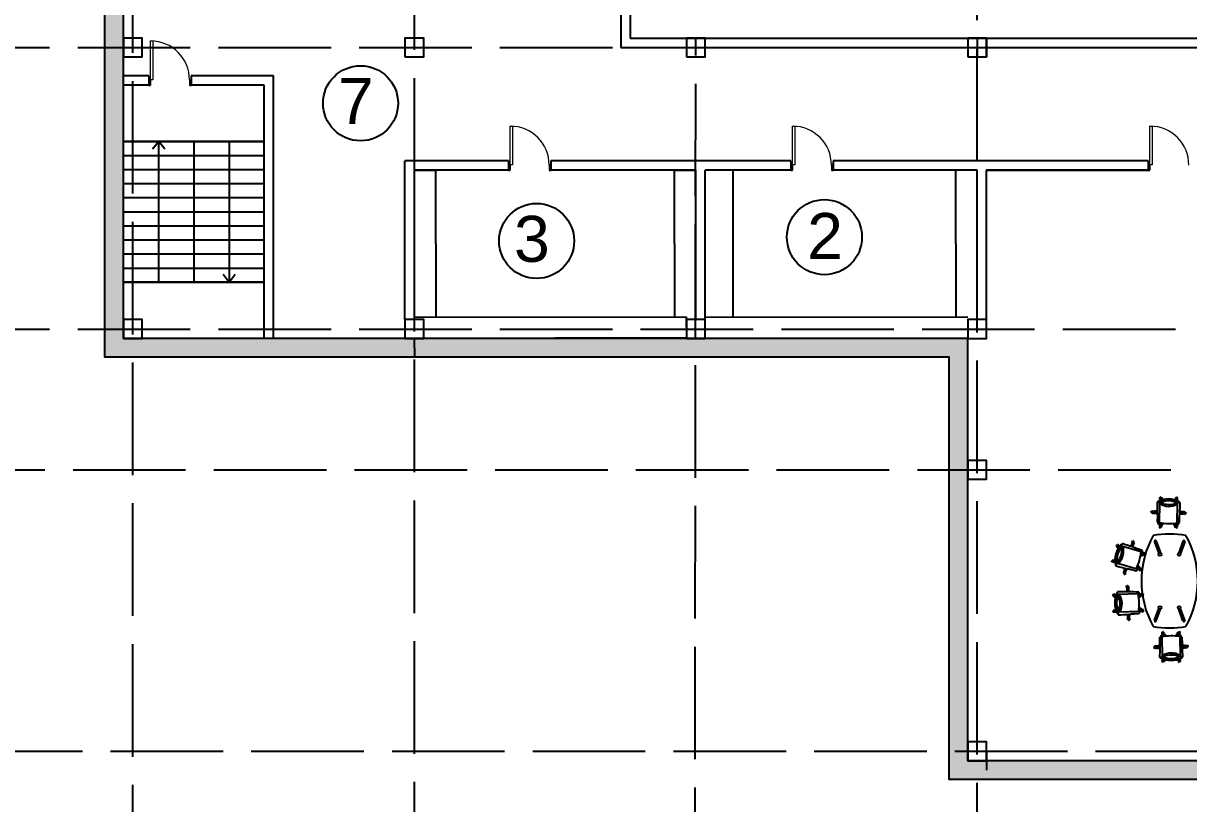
# Model space of a CAD drawing. Header units: millimetres. Extents: x -1544140 to 7445918, y -1294905 to 2019878.
# Drawn here: x 666408 to 691253, y 172021 to 188654 of the extents above; entities that cross this region are included whole.
import ezdxf

# ---------------------------------------------------------------- set-up
doc = ezdxf.new("R2010")
doc.units = ezdxf.units.MM
doc.header["$MEASUREMENT"] = 0
doc.linetypes.add('ACAD_ISO02W100', pattern=[15, 12, -3])
doc.layers.add('JA_Building Outline', color=7, linetype='Continuous', lineweight=5)
doc.layers.add('Plan 2', color=7, linetype='Continuous')
doc.styles.add('Annotative', font='GOST Common.ttf')
doc.styles.get("Standard").update_dxf_attribs({"font": 'arial.ttf'})
doc.dimstyles.get("Standard").update_dxf_attribs({"dimtxt": 1000, "dimasz": 100, "dimexe": 100, "dimexo": 0.06, "dimgap": 0.19, "dimtad": 1, "dimdec": 0, "dimzin": 0, "dimdsep": 46, "dimtxsty": 'Annotative', "dimblk": 'ARCHTICK', "dimcen": 0.09, "dimadec": 0, "dimazin": 0, "dimtfac": 1, "dimtdec": 0, "dimtofl": 0, "dimtmove": 0, "dimatfit": 3, "dimldrblk": 'ARCHTICK', "dimfxl": 700, "dimfxlon": 1, "dimtolj": 1, "dimtzin": 0, "dimarcsym": 0})

# ---------------------------------------------------------------- blocks, each defined once
blk = doc.blocks.new('_ArchTick')
at = {"color": 0, "linetype": 'ByBlock', "const_width": 0.15}
blk.add_lwpolyline([(-0.5, -0.5), (0.5, 0.5)], dxfattribs=at)
blk = doc.blocks.new('*D220')
at = {"color": 0, "lineweight": -2, "transparency": 16777216}
for p, q in [((647744, 161238), (647744, 160438)), ((698701, 161238), (698701, 160438)), ((647744, 160538), (698701, 160538))]:
    blk.add_line(p, q, dxfattribs=at)
at = {"layer": 'Defpoints', "color": 0, "transparency": 16777216}
for p in [(647744, 173116), (698701, 173138), (698701, 160538)]:
    blk.add_point(p, dxfattribs=at)
at = {"color": 0, "lineweight": -2, "transparency": 16777216, "xscale": 100, "yscale": 100, "zscale": 100, "rotation": 180}
blk.add_blockref('_ArchTick', (647744, 160538), dxfattribs=at)
at = {"color": 0, "lineweight": -2, "transparency": 16777216, "xscale": 100, "yscale": 100, "zscale": 100}
blk.add_blockref('_ArchTick', (698701, 160538), dxfattribs=at)
at = {"color": 0, "transparency": 16777216, "insert": (673223, 161038), "char_height": 1000, "attachment_point": 5, "style": 'Annotative'}
blk.add_mtext('\\A1;51000', dxfattribs=at)

msp = doc.modelspace()

# ---------------------------------------------------------------- hatches: boundary and pattern name
at = {"true_color": 0x636466}
h = msp.add_hatch(color=251, dxfattribs=at)
h.dxf.hatch_style = 1
h.paths.add_polyline_path([(647544.4, 239137.8), (647144.4, 239137.8), (647144.4, 227137.8), (647544.4, 227137.8)])
h.paths.add_polyline_path([(647544.4, 227137.8), (647144.4, 227137.8), (647144.4, 205537.8), (647744.4, 205537.8), (647744.4, 205937.8), (647544.4, 205937.8)])
h.paths.add_polyline_path([(647544.4, 251137.8), (647144.4, 251137.8), (647144.4, 239137.8), (647544.4, 239137.8)])
h.paths.add_polyline_path([(647544.4, 263137.8), (647144.4, 263137.8), (647144.4, 251137.8), (647544.4, 251137.8)])
h.paths.add_polyline_path([(669344.4, 263737.8), (647144.4, 263737.8), (647144.4, 263137.8), (647544.4, 263137.8), (647544.4, 263337.8), (668944.4, 263337.8), (668944.4, 263137.8), (669344.4, 263137.8)])
h.paths.add_polyline_path([(669344.4, 263137.8), (668944.4, 263137.8), (668944.4, 251137.8), (669344.4, 251137.8)])
h.paths.add_polyline_path([(669344.4, 251137.8), (668944.4, 251137.8), (668944.4, 227337.8), (674744.4, 227337.8), (674744.4, 227737.8), (669344.4, 227737.8)])
h.paths.add_polyline_path([(680744.4, 227737.8), (674744.4, 227737.8), (674744.4, 227337.8), (680744.4, 227337.8)])
h.paths.add_polyline_path([(686744.4, 227737.8), (680744.4, 227737.8), (680744.4, 227337.8), (686744.4, 227337.8)])
h.paths.add_polyline_path([(692744.4, 227737.8), (686744.4, 227737.8), (686744.4, 227337.8), (692744.4, 227337.8)])
h.paths.add_polyline_path([(716744.4, 205937.8), (710744.4, 205937.8), (710744.4, 205537.8), (716744.4, 205537.8)])
h.paths.add_polyline_path([(710744.4, 205937.8), (647544.4, 205937.8), (647544.4, 206137.8), (647144.4, 206137.8), (647144.4, 205537.8), (710744.4, 205537.8)])
h.paths.add_polyline_path([(647744.4, 205937.8), (647544.4, 205937.8), (647544.4, 206137.8), (647144.4, 206137.8), (647144.4, 205537.8), (647744.4, 205537.8)], flags=16)
h.paths.add_polyline_path([(668544.4, 194137.8), (668144.4, 194137.8), (668144.4, 188137.8), (668544.4, 188137.8)], flags=17)
h.paths.add_polyline_path([(674744.4, 194737.8), (668744.4, 194737.8), (668744.4, 194337.8), (674744.4, 194337.8)], flags=17)
h.paths.add_polyline_path([(668744.4, 194737.8), (668144.4, 194737.8), (668144.4, 194137.8), (668544.4, 194137.8), (668544.4, 194337.8), (668744.4, 194337.8)], flags=16)
h.paths.add_polyline_path([(680744.4, 194737.8), (674744.4, 194737.8), (674744.4, 194337.8), (680744.4, 194337.8)])
h.paths.add_polyline_path([(686744.4, 194737.8), (680744.4, 194737.8), (680744.4, 194337.8), (686744.4, 194337.8)])
h.paths.add_polyline_path([(692744.4, 194737.8), (686744.4, 194737.8), (686744.4, 194337.8), (692744.4, 194337.8)])
h.paths.add_polyline_path([(698744.4, 194737.8), (692744.4, 194737.8), (692744.4, 194337.8), (698744.4, 194337.8)])
h.paths.add_polyline_path([(699344.4, 194137.8), (698944.4, 194137.8), (698944.4, 188137.8), (699344.4, 188137.8)])
h.paths.add_polyline_path([(699344.4, 194737.8), (698744.4, 194737.8), (698744.4, 194337.8), (698944.4, 194337.8), (698944.4, 194137.8), (699344.4, 194137.8)])
h.paths.add_polyline_path([(699344.4, 188137.8), (698944.4, 188137.8), (698944.4, 182137.8), (699344.4, 182137.8)])
h.paths.add_polyline_path([(699344.4, 182137.8), (698944.4, 182137.8), (698944.4, 172937.8), (698744.4, 172937.8), (698744.4, 172537.8), (699344.4, 172537.8)])
h.paths.add_polyline_path([(698744.4, 172937.8), (692744.4, 172937.8), (692744.4, 172537.8), (698744.4, 172537.8)])
h.paths.add_polyline_path([(692744.4, 172937.8), (686744.4, 172937.8), (686744.4, 172537.8), (692744.4, 172537.8)])
h.paths.add_polyline_path([(686744.4, 172937.8), (686544.4, 172937.8), (686544.4, 173137.8), (686144.4, 173137.8), (686144.4, 172537.8), (686744.4, 172537.8)])
h.paths.add_polyline_path([(686544.4, 179137.8), (686144.4, 179137.8), (686144.4, 173137.8), (686544.4, 173137.8)])
h.paths.add_polyline_path([(686544.4, 181937.8), (680744.4, 181937.8), (680744.4, 181537.8), (686144.4, 181537.8), (686144.4, 179137.8), (686544.4, 179137.8)])
h.paths.add_polyline_path([(680744.4, 181937.8), (674744.4, 181937.8), (674744.4, 181537.8), (680744.4, 181537.8)])
h.paths.add_polyline_path([(674744.4, 181937.8), (668544.4, 181937.8), (668544.4, 182137.8), (668144.4, 182137.8), (668144.4, 181537.8), (674744.4, 181537.8)])
h.paths.add_polyline_path([(668544.4, 194337.8), (674744.4, 194337.8), (674744.4, 194737.8), (668144.4, 194737.8), (668144.4, 182137.8), (668544.4, 182137.8)])
h.paths.add_polyline_path([(717344.4, 205937.8), (716744.4, 205937.8), (716744.4, 205537.8), (717344.4, 205537.8)])
h.paths.add_polyline_path([(716744.4, 227337.8), (716744.4, 227737.8), (692744.4, 227737.8), (692744.4, 227337.8)])
h = msp.add_hatch(color=251, dxfattribs=at)
h.dxf.hatch_style = 1
h.paths.add_polyline_path([(674744.4, 194737.8), (668744.4, 194737.8), (668744.4, 194337.8), (674744.4, 194337.8)])
h.paths.add_polyline_path([(668744.4, 194737.8), (668144.4, 194737.8), (668144.4, 194137.8), (668544.4, 194137.8), (668544.4, 194337.8), (668744.4, 194337.8)])
h.paths.add_polyline_path([(668544.4, 194137.8), (668144.4, 194137.8), (668144.4, 181537.8), (668744.4, 181537.8), (668744.4, 181937.8), (668544.4, 181937.8)])

# ---------------------------------------------------------------- linework, layer by layer
at = {"color": 9, "linetype": 'ACAD_ISO02W100', "ltscale": 200, "true_color": 0xc4c4c5}
for p, q in [((668744.4, 155023), (668744.4, 263337.8)), ((674744.4, 155085.3), (674744.4, 263137.8)), ((686744.4, 185721.7), (686744.4, 263137.8)), ((680716.1, 154967.2), (680744.4, 188337.8)), ((631568.4, 188137.8), (692544.4, 188137.8)), ((686737.9, 155067.2), (686744.4, 185521.7)), ((631568.4, 182137.8), (753969, 182137.8)), ((631468.7, 179136.6), (753969, 179137.8)), ((632268.4, 173137.8), (753969, 173137.8))]:
    msp.add_line(p, q, dxfattribs=at)
for p, q in [((679144.4, 189731.3), (679144.4, 188137.8)), ((679344.4, 189731.3), (679344.4, 188337.8)), ((679344.4, 188337.8), (692744.4, 188337.8)), ((680544.4, 188337.8), (680944.4, 188337.8)), ((686744.4, 188337.8), (686744.4, 187937.8)), ((686944.4, 188337.8), (686944.4, 187937.8)), ((679144.4, 188137.8), (692544.4, 188137.8)), ((680544.4, 188137.8), (680944.4, 188137.8)), ((671744.4, 187537.8), (669986.8, 187537.8)), ((671544.4, 187337.8), (669986.8, 187337.8)), ((671544.4, 181937.8), (671544.4, 187337.8)), ((671744.4, 181937.8), (671744.4, 187537.8)), ((671544.4, 186137.8), (668544.4, 186137.8)), ((668544.4, 186137.8), (671544.4, 186137.8)), ((669294.4, 186137.8), (669164.9, 185968.3)), ((669294.4, 183137.8), (669294.4, 186137.8)), ((669423.4, 185968.3), (669294.4, 186137.8)), ((670044.4, 186137.8), (670044.4, 183137.8)), ((670794.4, 186137.8), (670794.4, 183137.8)), ((668544.4, 185837.8), (671544.4, 185837.8)), ((674544.4, 182337.8), (674544.4, 185721.7)), ((668544.4, 185537.8), (671544.4, 185537.8)), ((674744.4, 182337.8), (674744.4, 185521.7)), ((674750.3, 182387.8), (674744.4, 185521.7)), ((675194.3, 185526.5), (675200.1, 182388.6)), ((680294.6, 182387.8), (680288.6, 185521.7)), ((680744.4, 182337.8), (680744.4, 185521.7)), ((680944.4, 182337.8), (680944.4, 185521.7)), ((681544.4, 182389.2), (681544.4, 185521.7)), ((686294.6, 182387.8), (686288.6, 185521.7)), ((686744.4, 182337.8), (686744.4, 185521.7)), ((686744.4, 182337.8), (686744.4, 185521.7)), ((686944.4, 182337.8), (686944.4, 185521.7)), ((686944.4, 182337.8), (686944.4, 185521.7)), ((668544.4, 185237.8), (671544.4, 185237.8)), ((668544.4, 184937.8), (671544.4, 184937.8)), ((668544.4, 184637.8), (671544.4, 184637.8)), ((668544.4, 184337.8), (671544.4, 184337.8)), ((668544.4, 184037.8), (671544.4, 184037.8)), ((668544.4, 183737.8), (671544.4, 183737.8)), ((668544.4, 183437.8), (671544.4, 183437.8)), ((668544.4, 183137.8), (671544.4, 183137.8)), ((670044.4, 183137.8), (668544.4, 183137.8)), ((671544.4, 183137.8), (670044.4, 183137.8)), ((670665.4, 183307.3), (670794.4, 183137.8)), ((670794.4, 183137.8), (670923.8, 183307.3)), ((674744.4, 182387.8), (680542, 182398.4)), ((680542, 182398.4), (680546.8, 181948.4)), ((680944.4, 182388.1), (686542, 182398.4)), ((670044.4, 181937.8), (668544.4, 181937.8)), ((674751.9, 181537.8), (674751.2, 181937.8)), ((680546.8, 181948.4), (674944.4, 181937.8)), ((686944.4, 173137.8), (686944.4, 172737.8))]:
    msp.add_line(p, q)
at = {"color": 18, "true_color": 0x000000}
for p, q in [((669086.8, 187537.8), (668544.4, 187537.8)), ((669086.8, 187337.8), (668544.4, 187337.8)), ((669086.8, 187537.8), (669086.8, 187337.8)), ((669086.8, 187337.8), (669122.8, 187337.8)), ((669951.1, 187337.8), (669986.8, 187337.8)), ((669986.8, 187537.8), (669986.8, 187337.8)), ((676753.9, 185721.7), (674544.4, 185721.7)), ((676753.9, 185721.7), (676753.9, 185521.7)), ((682771.2, 185721.7), (677653.9, 185721.7)), ((677653.9, 185721.7), (677653.9, 185521.7)), ((682771.2, 185721.7), (682771.2, 185521.7)), ((686744.4, 185721.7), (683671.2, 185721.7)), ((683671.2, 185721.7), (683671.2, 185521.7)), ((690391.3, 185721.7), (686744.4, 185721.7)), ((690391.3, 185721.7), (686744.4, 185721.7)), ((690391.3, 185721.7), (690391.3, 185521.7)), ((674744.4, 185521.7), (675194.3, 185526.5)), ((676753.9, 185521.7), (674744.4, 185521.7)), ((676753.9, 185521.7), (676789.9, 185521.7)), ((677618.2, 185521.7), (677653.9, 185521.7)), ((680744.4, 185521.7), (677653.9, 185521.7)), ((680288.6, 185521.7), (680738.6, 185526.5)), ((682771.2, 185521.7), (680944.4, 185521.7)), ((682771.2, 185521.7), (682807.3, 185521.7)), ((683635.5, 185521.7), (683671.2, 185521.7)), ((686744.4, 185521.7), (683671.2, 185521.7)), ((690391.3, 185521.7), (686944.4, 185521.7)), ((690391.3, 185521.7), (686944.4, 185521.7)), ((690391.3, 185521.7), (690427.3, 185521.7))]:
    msp.add_line(p, q, dxfattribs=at)
at = {"color": 18, "linetype": 'ByBlock', "true_color": 0x000000}
for p, q in [((690635.6, 178450.5), (690579.1, 178451.5)), ((690622.1, 178524.9), (690627.1, 178534.1)), ((690645.8, 178510.6), (690622.1, 178524.9)), ((690627.1, 178534.1), (690636.4, 178529.1)), ((690627.7, 177989.2), (690635.6, 178450.5)), ((690637.1, 178552.6), (690632.1, 178543.4)), ((690632.1, 178543.4), (690641.3, 178538.4)), ((690636.4, 178529.1), (690645.3, 178524.3)), ((690665.6, 178539), (690637.1, 178552.6)), ((690641.3, 178538.4), (690650.3, 178533.6)), ((690643.6, 178516.1), (690671.1, 178531.4)), ((690643.6, 178516.1), (690659.1, 178488.1)), ((690692.5, 178522.7), (690665.6, 178539)), ((690671.1, 178531.4), (690689.8, 178497.8)), ((690682.1, 178516.4), (690687.5, 178513.4)), ((690687.5, 178513.4), (690692.5, 178522.7)), ((690983.4, 178526.1), (690963.6, 178493.1)), ((690979.6, 178521.3), (690980.2, 178549)), ((690980.2, 178549), (690990.7, 178549.3)), ((690983.4, 178526.1), (691010.4, 178509.8)), ((690990.7, 178549.3), (690991, 178538.8)), ((690991, 178538.8), (690991.3, 178528.7)), ((691010.4, 178509.8), (690993.9, 178482.4)), ((691011.7, 178549.9), (691001.2, 178549.6)), ((691001.2, 178549.6), (691001.5, 178539.1)), ((691001.5, 178539.1), (691001.8, 178529)), ((691002.8, 178492.8), (691003, 178486.6)), ((691003, 178486.6), (691013.5, 178486.9)), ((691008.2, 177982.6), (691016.1, 178444)), ((691014.2, 178518.4), (691011.7, 178549.9)), ((691013.5, 178486.9), (691014.2, 178518.4)), ((691016.1, 178444), (691072.6, 178443)), ((691072.6, 178443), (691016.1, 178444)), ((690447.6, 178237), (690453.4, 178245.7)), ((690472.9, 178218.2), (690447.6, 178237)), ((690453.4, 178245.7), (690462.1, 178239.9)), ((690465, 178263.2), (690459.2, 178254.4)), ((690459.2, 178254.4), (690467.9, 178248.6)), ((690462.1, 178239.9), (690470.6, 178234.3)), ((690488.8, 178249.1), (690465, 178263.2)), ((690467.9, 178248.6), (690476.4, 178243)), ((690500, 178202.1), (690472.9, 178218.2)), ((690482.2, 178216.9), (690482.8, 178248.4)), ((690482.2, 178216.9), (690583.6, 178215.1)), ((690482.8, 178248.4), (690582.5, 178246.7)), ((690505.8, 178210.8), (690500, 178202.1)), ((690500.7, 178214.2), (690505.8, 178210.8)), ((690585, 178180.1), (690582.2, 178020.9)), ((691054.7, 178012.8), (691057.4, 178172)), ((691161.3, 178205.2), (691060, 178207)), ((691161.9, 178236.7), (691062.1, 178238.4)), ((691141.3, 178245.6), (691148.2, 178253.6)), ((691149.2, 178238.7), (691141.3, 178245.6)), ((691148.2, 178253.6), (691173, 178234)), ((691149.5, 178238.5), (691149.2, 178238.7)), ((691154.6, 178204.5), (691175, 178188.4)), ((691161.9, 178236.7), (691161.3, 178205.2)), ((691174, 178203.2), (691166.3, 178209.9)), ((691173, 178234), (691195.7, 178212.1)), ((691180.9, 178211.1), (691173.2, 178217.8)), ((691181.9, 178196.3), (691174, 178203.2)), ((691175, 178188.4), (691181.9, 178196.3)), ((691188.8, 178204.2), (691180.9, 178211.1)), ((691195.7, 178212.1), (691188.8, 178204.2)), ((690630.6, 177966.7), (690629.9, 177935.2)), ((690629.9, 177935.2), (690632.4, 177903.7)), ((690641.1, 177967), (690630.6, 177966.7)), ((690632.4, 177903.7), (690642.9, 177904)), ((690633.7, 177943.8), (690670.5, 178005)), ((690660.7, 177927.6), (690633.7, 177943.8)), ((690641.3, 177960.8), (690641.1, 177967)), ((690642.6, 177914.5), (690642.3, 177924.7)), ((690642.9, 177904), (690642.6, 177914.5)), ((690653.1, 177914.8), (690652.8, 177925)), ((690653.4, 177904.3), (690653.1, 177914.8)), ((690663.9, 177904.6), (690653.4, 177904.3)), ((690660.7, 177927.6), (690704.6, 178000.7)), ((690664.5, 177932.3), (690663.9, 177904.6)), ((690973, 177922.2), (690931.6, 177996.8)), ((690956.6, 177940.2), (690951.6, 177931)), ((690951.6, 177931), (690978.5, 177914.6)), ((690962, 177937.3), (690956.6, 177940.2)), ((691000.5, 177937.5), (690965.9, 177999.9)), ((691000.5, 177937.5), (690973, 177922.2)), ((690978.5, 177914.6), (691007, 177901)), ((691002.8, 177915.3), (690993.8, 177920.1)), ((690998.3, 177943.1), (691022, 177928.7)), ((691007.7, 177924.5), (690998.8, 177929.3)), ((691012, 177910.3), (691002.8, 177915.3)), ((691007, 177901), (691012, 177910.3)), ((691017, 177919.5), (691007.7, 177924.5)), ((691022, 177928.7), (691017, 177919.5)), ((689718.7, 177538.3), (689729, 177540.3)), ((689723.4, 177507.1), (689718.7, 177538.3)), ((689731.1, 177476.5), (689723.4, 177507.1)), ((689729, 177540.3), (689731.1, 177530)), ((689751.7, 177521.4), (689729, 177499.5)), ((689729, 177499.5), (689755.7, 177471.8)), ((689731.1, 177530), (689733.1, 177520.1)), ((689741.4, 177478.5), (689731.1, 177476.5)), ((689749.6, 177544.4), (689739.3, 177542.4)), ((689739.3, 177542.4), (689741.4, 177532.1)), ((689740.2, 177484.6), (689741.4, 177478.5)), ((689741.4, 177532.1), (689743.3, 177522.1)), ((689756.4, 177517.6), (689749.6, 177544.4)), ((689751.7, 177521.4), (689773.9, 177498.3)), ((689816.7, 177509.8), (689832.3, 177564.1)), ((690260.2, 177382.3), (689816.7, 177509.8)), ((690054.8, 177596.7), (690027.2, 177500.8)), ((690045.8, 177618.1), (690055.9, 177621)), ((690052.4, 177591.2), (690045.8, 177618.1)), ((690085, 177588), (690054.8, 177596.7)), ((690055.9, 177621), (690058.9, 177611)), ((690085, 177588), (690057, 177490.6)), ((690058.9, 177611), (690061.8, 177601.3)), ((690076, 177627), (690066, 177624)), ((690066, 177624), (690068.9, 177614)), ((690068.9, 177614), (690071.8, 177604.3)), ((690086.5, 177597.3), (690076, 177627)), ((690082.2, 177569.6), (690083.9, 177563.7)), ((690083.9, 177563.7), (690094, 177566.7)), ((690094, 177566.7), (690086.5, 177597.3)), ((690090.1, 177479), (690243.2, 177435)), ((689611.6, 177179.3), (689614.9, 177189.2)), ((689640.9, 177167.7), (689611.6, 177179.3)), ((689614.9, 177189.2), (689624.9, 177185.9)), ((689621.7, 177209.1), (689618.3, 177199.2)), ((689618.3, 177199.2), (689628.3, 177195.8)), ((689648.3, 177201.6), (689621.7, 177209.1)), ((689624.9, 177185.9), (689634.5, 177182.6)), ((689628.3, 177195.8), (689637.9, 177192.6)), ((689671.3, 177159.1), (689640.9, 177167.7)), ((689642.7, 177199.4), (689680, 177208.7)), ((689642.7, 177199.4), (689650.3, 177168.8)), ((689650.3, 177168.8), (689681.3, 177176.5)), ((689668.8, 177171), (689674.6, 177169)), ((689674.6, 177169), (689671.3, 177159.1)), ((689711.5, 177144.1), (689695.9, 177089.8)), ((689695.9, 177089.8), (689711.5, 177144.1)), ((690155, 177016.5), (689711.5, 177144.1)), ((690309.4, 177332.6), (690226.7, 177312)), ((690301.8, 177363.2), (690232.5, 177346)), ((690277.4, 177362.9), (690280.8, 177372.9)), ((690283.3, 177361), (690277.4, 177362.9)), ((690280.8, 177372.9), (690311.1, 177364.3)), ((690309.4, 177332.6), (690301.8, 177363.2)), ((690303.8, 177330.4), (690330.4, 177322.9)), ((690311.1, 177364.3), (690340.5, 177352.7)), ((690323.8, 177336.2), (690314.2, 177339.4)), ((690327.2, 177346.1), (690317.6, 177349.4)), ((690333.8, 177332.8), (690323.8, 177336.2)), ((690337.1, 177342.8), (690327.2, 177346.1)), ((690330.4, 177322.9), (690333.8, 177332.8)), ((690340.5, 177352.7), (690337.1, 177342.8)), ((689864.5, 176966.3), (689854.9, 176962)), ((689854.9, 176962), (689866.4, 176932.6)), ((689868.8, 176956.7), (689864.5, 176966.3)), ((689866.4, 176932.6), (689880.6, 176904.5)), ((689867, 176944), (689894.6, 177039.9)), ((689867, 176944), (689897.3, 176935.3)), ((689869, 176956.4), (689868.8, 176956.7)), ((689880.6, 176904.5), (689890.2, 176908.7)), ((689885.9, 176918.3), (689881.8, 176927.6)), ((689890.2, 176908.7), (689885.9, 176918.3)), ((689895.5, 176922.6), (689891.4, 176931.9)), ((689899.8, 176913), (689895.5, 176922.6)), ((689897.3, 176935.3), (689925.3, 177032.7)), ((689909.4, 176917.3), (689899.8, 176913)), ((689900, 176941.5), (689909.4, 176917.3)), ((690112.6, 176980.9), (689959.5, 177024.9)), ((690200.4, 177010.6), (690150.8, 177062)), ((690223.1, 177032.5), (690163.9, 177093.8)), ((690195.7, 177014.3), (690202.5, 176987.5)), ((690200.4, 177010.6), (690223.1, 177032.5)), ((690202.5, 176987.5), (690212.8, 176989.6)), ((690210.7, 176999.9), (690208.7, 177009.8)), ((690210.7, 177053.4), (690221, 177055.5)), ((690211.9, 177047.4), (690210.7, 177053.4)), ((690212.8, 176989.6), (690210.7, 176999.9)), ((690221, 177002), (690219, 177011.9)), ((690221, 177055.5), (690228.7, 177024.9)), ((690223.1, 176991.7), (690221, 177002)), ((690233.4, 176993.7), (690223.1, 176991.7)), ((690228.7, 177024.9), (690233.4, 176993.7)), ((689922.5, 176655.5), (689931.2, 176661.4)), ((689937, 176632), (689922.5, 176655.5)), ((689931.2, 176661.4), (689937.1, 176652.8)), ((689937.1, 176652.8), (689942.9, 176644.4)), ((689948.6, 176673.3), (689939.9, 176667.4)), ((689939.9, 176667.4), (689945.8, 176658.7)), ((689945.8, 176658.7), (689951.5, 176650.3)), ((689967.6, 176648.2), (689948.6, 176673.3)), ((689984.1, 176621.3), (689967.6, 176648.2)), ((689635.4, 176479.6), (689644.6, 176484.7)), ((689649.4, 176451.3), (689635.4, 176479.6)), ((689644.6, 176484.7), (689649.7, 176475.6)), ((689666.1, 176424.6), (689649.4, 176451.3)), ((689649.7, 176475.6), (689654.6, 176466.7)), ((689663, 176494.9), (689653.8, 176489.8)), ((689653.8, 176489.8), (689658.9, 176480.7)), ((689672, 176473.6), (689657.1, 176445.9)), ((689657.1, 176445.9), (689690.9, 176427.7)), ((689658.9, 176480.7), (689663.8, 176471.8)), ((689677.6, 176471.5), (689663, 176494.9)), ((689675.3, 176429.7), (689666.1, 176424.6)), ((689672, 176473.6), (689700.2, 176458.5)), ((689672.3, 176435.1), (689675.3, 176429.7)), ((689737.5, 176482.5), (689735.7, 176538.9)), ((690198.7, 176496.5), (689737.5, 176482.5)), ((689969.1, 176638.9), (689937.6, 176637.9)), ((689937.6, 176637.9), (689940.6, 176538.2)), ((689969.1, 176638.9), (689972.1, 176537.6)), ((689972, 176620.5), (689975.4, 176615.4)), ((689975.4, 176615.4), (689984.1, 176621.3)), ((690007.2, 176536.7), (690166.4, 176541.5)), ((690244.2, 176491), (690183.4, 176453.5)), ((690260.7, 176464.2), (690188.2, 176419.4)), ((690221, 176483.4), (690221.2, 176493.8)), ((690227.2, 176483.3), (690221, 176483.4)), ((690221.2, 176493.8), (690252.7, 176494.9)), ((690260.7, 176464.2), (690244.2, 176491)), ((690252.7, 176494.9), (690284.2, 176492.9)), ((690256.1, 176460.4), (690283.7, 176461.4)), ((690273.4, 176472), (690263.2, 176472.2)), ((690273.5, 176482.5), (690263.4, 176482.7)), ((690283.9, 176471.9), (690273.4, 176472)), ((690284, 176482.4), (690273.5, 176482.5)), ((690283.7, 176461.4), (690283.9, 176471.9)), ((690284.2, 176492.9), (690284, 176482.4)), ((689666.5, 176133.7), (689699.3, 176154)), ((690255.3, 176124.3), (690192.4, 176158.1)), ((690270.2, 176152.1), (690195.1, 176192.4)), ((690252, 176168.3), (690261.2, 176173.4)), ((690255, 176162.9), (690252, 176168.3)), ((690255.3, 176124.3), (690270.2, 176152.1)), ((690261.2, 176173.4), (690277.9, 176146.6)), ((689643.1, 176105.1), (689643.3, 176115.6)), ((689674.6, 176103), (689643.1, 176105.1)), ((689643.3, 176115.6), (689653.8, 176115.4)), ((689643.6, 176136.6), (689643.4, 176126.1)), ((689643.4, 176126.1), (689653.9, 176125.9)), ((689671.2, 176137.5), (689643.6, 176136.6)), ((689653.8, 176115.4), (689663.9, 176115.2)), ((689653.9, 176125.9), (689664, 176125.7)), ((689666.5, 176133.7), (689683.1, 176106.9)), ((689706.1, 176104.1), (689674.6, 176103)), ((689683.1, 176106.9), (689710.3, 176123.8)), ((689700.1, 176114.7), (689706.2, 176114.6)), ((689706.2, 176114.6), (689706.1, 176104.1)), ((690210.3, 176116.1), (689749, 176102.1)), ((689749, 176102.1), (689750.7, 176045.6)), ((689750.7, 176045.6), (689749, 176102.1)), ((689949, 175979.5), (689941.2, 175972.5)), ((689941.2, 175972.5), (689961, 175948)), ((689956, 175971.7), (689949, 175979.5)), ((689958.2, 175959.1), (689955.2, 176058.8)), ((689956.2, 175971.4), (689956, 175971.7)), ((689958.2, 175959.1), (689989.7, 175960)), ((689961, 175948), (689983.2, 175925.6)), ((689984, 175940.4), (689977.3, 175947.9)), ((689983.2, 175925.6), (689991, 175932.6)), ((689991, 175932.6), (689984, 175940.4)), ((689991.9, 175947.4), (689985.1, 175955)), ((689989.7, 175960), (689986.6, 176061.3)), ((689990.3, 175966.8), (690006.7, 175946.6)), ((689998.9, 175939.6), (689991.9, 175947.4)), ((690006.7, 175946.6), (689998.9, 175939.6)), ((690180.7, 176069.2), (690021.5, 176064.4)), ((690249.7, 176126.5), (690264.3, 176103)), ((690268.4, 176117.3), (690263.4, 176126.1)), ((690264.3, 176103), (690273.5, 176108.1)), ((690273.5, 176108.1), (690268.4, 176117.3)), ((690277.6, 176122.4), (690272.6, 176131.2)), ((690282.7, 176113.2), (690277.6, 176122.4)), ((690277.9, 176146.6), (690291.8, 176118.3)), ((690291.8, 176118.3), (690282.7, 176113.2)), ((690683.9, 175654.7), (690686.3, 175686.2)), ((690684.5, 175623.2), (690683.9, 175654.7)), ((690686.3, 175686.2), (690696.8, 175685.9)), ((690714.7, 175662.3), (690687.7, 175646.1)), ((690696.5, 175675.4), (690696.2, 175665.2)), ((690696.8, 175685.9), (690696.5, 175675.4)), ((690707, 175675.1), (690706.7, 175664.9)), ((690707.3, 175685.6), (690707, 175675.1)), ((690717.8, 175685.3), (690707.3, 175685.6)), ((690714.7, 175662.3), (690758.6, 175589.2)), ((690718.4, 175657.6), (690717.8, 175685.3)), ((691026.9, 175667.7), (690985.6, 175593.1)), ((691005.5, 175658.9), (691032.5, 175675.3)), ((691010.5, 175649.7), (691005.5, 175658.9)), ((691015.9, 175652.6), (691010.5, 175649.7)), ((691054.5, 175652.4), (691019.8, 175590)), ((691054.5, 175652.4), (691026.9, 175667.7)), ((691032.5, 175675.3), (691060.9, 175688.9)), ((691056.7, 175674.7), (691047.8, 175669.8)), ((691052.3, 175646.8), (691075.9, 175661.2)), ((691061.7, 175665.4), (691052.8, 175660.6)), ((691065.9, 175679.6), (691056.7, 175674.7)), ((691060.9, 175688.9), (691065.9, 175679.6)), ((691070.9, 175670.4), (691061.7, 175665.4)), ((691075.9, 175661.2), (691070.9, 175670.4)), ((690638.9, 175409.8), (690636.2, 175569)), ((690681.6, 175600.7), (690689.5, 175139.4)), ((690695, 175622.9), (690684.5, 175623.2)), ((690687.7, 175646.1), (690724.4, 175584.9)), ((690695.2, 175629.1), (690695, 175622.9)), ((691062.1, 175607.3), (691070, 175145.9)), ((691108.6, 175577.1), (691111.3, 175417.9)), ((690526.9, 175371.7), (690501.5, 175353)), ((690501.5, 175353), (690507.3, 175344.2)), ((690507.3, 175344.2), (690516, 175350)), ((690513.1, 175335.5), (690521.9, 175341.3)), ((690518.9, 175326.7), (690513.1, 175335.5)), ((690516, 175350), (690524.5, 175355.6)), ((690542.7, 175340.9), (690518.9, 175326.7)), ((690521.9, 175341.3), (690530.3, 175346.9)), ((690554, 175387.8), (690526.9, 175371.7)), ((690536.2, 175373), (690637.5, 175374.8)), ((690536.2, 175373), (690536.7, 175341.5)), ((690536.7, 175341.5), (690636.5, 175343.2)), ((690559.8, 175379.1), (690554, 175387.8)), ((690554.6, 175375.7), (690559.8, 175379.1)), ((691215.3, 175384.7), (691113.9, 175382.9)), ((691215.8, 175353.2), (691116, 175351.5)), ((691203.1, 175351.2), (691195.2, 175344.3)), ((691195.2, 175344.3), (691202.1, 175336.3)), ((691202.1, 175336.3), (691226.9, 175355.9)), ((691203.4, 175351.4), (691203.1, 175351.2)), ((691208.5, 175385.4), (691228.9, 175401.5)), ((691215.8, 175353.2), (691215.3, 175384.7)), ((691227.9, 175386.7), (691220.3, 175380)), ((691226.9, 175355.9), (691249.6, 175377.8)), ((691234.8, 175378.8), (691227.2, 175372.1)), ((691235.8, 175393.6), (691227.9, 175386.7)), ((691228.9, 175401.5), (691235.8, 175393.6)), ((691242.7, 175385.7), (691234.8, 175378.8)), ((691249.6, 175377.8), (691242.7, 175385.7)), ((690689.5, 175139.4), (690633.1, 175138.4)), ((690699.7, 175079.3), (690676.1, 175065)), ((690676.1, 175065), (690681, 175055.8)), ((690681, 175055.8), (690690.3, 175060.8)), ((690686, 175046.5), (690695.3, 175051.5)), ((690691, 175037.3), (690686, 175046.5)), ((690690.3, 175060.8), (690699.2, 175065.6)), ((690719.5, 175050.9), (690691, 175037.3)), ((690695.3, 175051.5), (690704.2, 175056.3)), ((690697.5, 175073.8), (690713, 175101.8)), ((690697.5, 175073.8), (690725, 175058.5)), ((690746.5, 175067.2), (690719.5, 175050.9)), ((690725, 175058.5), (690743.7, 175092.1)), ((690736, 175073.5), (690741.5, 175076.5)), ((690741.5, 175076.5), (690746.5, 175067.2)), ((691037.3, 175063.8), (691017.5, 175096.8)), ((691033.6, 175068.6), (691034.2, 175040.9)), ((691034.2, 175040.9), (691044.7, 175040.6)), ((691037.3, 175063.8), (691064.3, 175080.1)), ((691044.7, 175040.6), (691045, 175051.1)), ((691045, 175051.1), (691045.2, 175061.2)), ((691064.3, 175080.1), (691047.8, 175107.5)), ((691055.1, 175040.3), (691055.4, 175050.8)), ((691065.6, 175040), (691055.1, 175040.3)), ((691055.4, 175050.8), (691055.7, 175060.9)), ((691056.8, 175097.1), (691056.9, 175103.3)), ((691056.9, 175103.3), (691067.4, 175103)), ((691068.1, 175071.5), (691065.6, 175040)), ((691067.4, 175103), (691068.1, 175071.5)), ((691070, 175145.9), (691126.5, 175146.9)), ((691126.5, 175146.9), (691070, 175145.9))]:
    msp.add_line(p, q, dxfattribs=at)
at = {"color": 18, "linetype": 'ByBlock', "ltscale": 0.4, "true_color": 0x000000}
for p, q in [((690521.9, 177603.7), (690613, 177351.4)), ((690559.5, 177617.2), (690650.6, 177364.9)), ((691130.1, 177617.2), (691039, 177364.9)), ((691130.1, 177617.2), (691039, 177364.9)), ((691167.7, 177603.7), (691076.6, 177351.4)), ((691167.7, 177603.7), (691076.6, 177351.4)), ((690521.9, 175931.8), (690613, 176184.1)), ((690559.5, 175918.3), (690650.6, 176170.6)), ((691130.1, 175918.3), (691039, 176170.6)), ((691167.7, 175931.8), (691076.6, 176184.1))]:
    msp.add_line(p, q, dxfattribs=at)
for points in [[(668144.4, 194737.8), (699344.4, 194737.8), (699344.4, 172537.8), (686144.4, 172537.8), (686144.4, 181537.8), (668144.4, 181537.8)], [(674544.4, 187937.8), (674944.4, 187937.8), (674944.4, 188337.8), (674544.4, 188337.8)], [(680544.4, 187937.8), (680944.4, 187937.8), (680944.4, 188337.8), (680544.4, 188337.8)], [(686544.4, 187937.8), (686944.4, 187937.8), (686944.4, 188337.8), (686544.4, 188337.8)], [(668544.4, 181937.8), (668944.4, 181937.8), (668944.4, 182337.8), (668544.4, 182337.8)], [(674544.4, 181937.8), (674944.4, 181937.8), (674944.4, 182337.8), (674544.4, 182337.8)], [(680544.4, 181937.8), (680944.4, 181937.8), (680944.4, 182337.8), (680544.4, 182337.8)], [(686544.4, 181937.8), (686944.4, 181937.8), (686944.4, 182337.8), (686544.4, 182337.8)], [(686544.4, 178937.8), (686944.4, 178937.8), (686944.4, 179337.8), (686544.4, 179337.8)], [(686544.4, 172937.8), (686944.4, 172937.8), (686944.4, 173337.8), (686544.4, 173337.8)]]:
    msp.add_lwpolyline(points, close=True)
for points in [[(668544.4, 194337.8), (698944.4, 194337.8), (698944.4, 172937.8), (686544.4, 172937.8), (686544.4, 181937.8), (668544.4, 181937.8), (668544.4, 194337.8)], [(686544.4, 173337.8), (686544.4, 178937.8), (686944.4, 178937.8), (686944.4, 179337.8), (686544.4, 179337.8), (686544.4, 181937.8), (686944.4, 181937.8), (686944.4, 182337.8), (686944.4, 185521.7), (690391.3, 185521.7)]]:
    msp.add_lwpolyline(points)
at = {"color": 18, "true_color": 0x000000}
msp.add_lwpolyline([(668544.4, 187937.8), (668944.4, 187937.8), (668944.4, 188337.8), (668544.4, 188337.8)], close=True, dxfattribs=at)
at = {"color": 18, "linetype": 'ByBlock', "ltscale": 0.4, "true_color": 0x000000}
for centre in [(690640.6, 177333.8), (691049, 177333.8), (691049, 177333.8), (690640.6, 176201.7), (691049, 176201.7)]:
    msp.add_circle(centre, 32.7, dxfattribs=at)
at = {"color": 18, "linetype": 'ByBlock', "true_color": 0x000000}
for centre, radius, start, end in [((697369.4, 178462), 6790.3, 180.0886, 183.94274), ((690603.8, 178458.9), 5.33, 127.7059, 306.08971), ((690818.7, 178033.9), 481.4, 61.08546, 116.94819), ((690818.7, 178033.9), 470.9, 61.30963, 116.72402), ((690820.8, 178152.4), 323.7, 53.00801, 125.02564), ((690830.4, 178711.5), 353, 236.39901, 301.63463), ((692392.5, 179207.5), 1880.6, 201.56905, 202.53219), ((690657.3, 178523.8), 12.1, 29.01682, 209.01682), ((690657.3, 178523.8), 5.25, 29.01682, 209.01682), ((690833.8, 178908.6), 508.8, 249.65571, 288.37794), ((689158.6, 177413.7), 1880.6, 35.24869, 36.4646), ((692456.6, 177357.1), 1880.6, 141.56905, 142.78496), ((690996.9, 178517.9), 12.1, 329.01682, 149.01682), ((690996.9, 178517.9), 5.25, 329.01682, 149.01682), ((689286.2, 179260.8), 1880.6, 335.50145, 336.4646), ((684286.6, 178686.5), 6790.3, 354.09091, 357.94504), ((691048.1, 178451.3), 5.33, 231.94394, 50.32775), ((690482.5, 178232.6), 12.1, 89.01682, 269.01682), ((690482.5, 178232.6), 5.25, 89.01682, 269.01682), ((690758, 180077.2), 1880.6, 261.56905, 264.69177), ((690694.5, 176379.7), 1880.6, 93.42382, 96.4646), ((690949.6, 180073.9), 1880.6, 273.34187, 276.4646), ((690886.1, 176376.4), 1880.6, 81.56905, 84.60983), ((691161.6, 178221), 12.1, 269.01682, 89.01682), ((691161.6, 178221), 5.25, 269.01682, 89.01682), ((690838.6, 179191.1), 1197.9, 257.64276, 258.1995), ((690619, 178033.2), 44.9, 238.0124, 281.17855), ((690838.6, 179191.1), 1197.9, 259.87659, 278.15706), ((692357.9, 177192.8), 1880.6, 154.37376, 156.4646), ((690647.2, 177935.7), 12.1, 149.01682, 329.01682), ((690647.2, 177935.7), 5.25, 149.01682, 329.01682), ((689187.5, 179096.5), 1880.6, 321.56905, 324.31648), ((692485.5, 179039.9), 1880.6, 213.71717, 216.4646), ((689251.6, 177246.1), 1880.6, 21.56905, 23.65989), ((690986.8, 177929.8), 12.1, 209.01682, 29.01682), ((690986.8, 177929.8), 5.25, 209.01682, 29.01682), ((691018.4, 178026.3), 44.9, 256.85509, 300.02125), ((690838.6, 179191.1), 1197.9, 279.83415, 280.39089), ((690161.4, 177212.7), 481.4, 136.02283, 191.88556), ((690161.4, 177212.7), 470.9, 136.247, 191.6614), ((690047.6, 177245.4), 323.7, 127.94538, 199.96302), ((689740.3, 177510.5), 12.1, 43.9542, 223.9542), ((691240.6, 178618.4), 1880.6, 216.50642, 217.72233), ((689740.3, 177510.5), 5.25, 43.9542, 223.9542), ((689320.7, 177454.5), 508.8, 324.59308, 3.31532), ((689510.2, 177400), 353, 311.33639, 16.57201), ((688578.4, 176051.6), 1880.6, 50.43883, 51.40198), ((689818.1, 177542.6), 5.33, 306.88131, 125.26512), ((687833.7, 171074.6), 6790.3, 69.02829, 72.88242), ((691779.5, 176847), 1880.6, 156.50642, 159.54721), ((690069.9, 177592.4), 12.1, 343.9542, 163.9542), ((690069.9, 177592.4), 5.25, 343.9542, 163.9542), ((688225.5, 177869.2), 1880.6, 348.27925, 351.40198), ((689049.2, 177532.6), 1197.9, 354.77152, 355.32826), ((690220.7, 177403.5), 44.9, 331.79247, 14.95863), ((689646.5, 177184.1), 12.1, 103.9542, 283.9542), ((689646.5, 177184.1), 5.25, 103.9542, 283.9542), ((690328.9, 175448.4), 1880.6, 110.18606, 111.40198), ((689437.2, 179037.4), 1880.6, 276.50642, 277.46957), ((689049.2, 177532.6), 1197.9, 334.81396, 353.09443), ((689623.1, 179083.6), 1880.6, 288.65454, 291.40198), ((690514.9, 175494.6), 1880.6, 96.50642, 98.59727), ((690305.6, 177347.9), 12.1, 283.9542, 103.9542), ((690305.6, 177347.9), 5.25, 283.9542, 103.9542), ((689695.2, 177115.6), 5.33, 202.64328, 21.02709), ((691450.4, 183649.5), 6790.3, 255.02598, 258.88011), ((691726.6, 176662.8), 1880.6, 168.36119, 171.40198), ((689882.2, 176939.6), 12.1, 163.9542, 343.9542), ((689882.2, 176939.6), 5.25, 163.9542, 343.9542), ((688172.6, 177685), 1880.6, 336.50642, 339.62915), ((689049.2, 177532.6), 1197.9, 332.58014, 333.13688), ((690110.2, 177019.6), 44.9, 312.94977, 356.11593), ((691373.7, 178480.4), 1880.6, 229.31113, 231.40198), ((688711.4, 175913.6), 1880.6, 36.50642, 39.25385), ((690211.7, 177021.5), 12.1, 223.9542, 43.9542), ((690211.7, 177021.5), 5.25, 223.9542, 43.9542), ((689953.3, 176638.4), 12.1, 1.73942, 181.73942), ((689664.5, 176459.8), 12.1, 61.73942, 241.73942), ((690754.7, 177973), 1880.6, 234.29164, 235.50755), ((689664.5, 176459.8), 5.25, 61.73942, 241.73942), ((689003.8, 174715.7), 1880.6, 68.22405, 69.1872), ((690156.4, 176304.8), 481.4, 153.80805, 209.67079), ((690156.4, 176304.8), 470.9, 154.03222, 209.44662), ((690038, 176301.2), 323.7, 145.7306, 217.74824), ((689728.7, 176514.1), 5.33, 324.66653, 143.05034), ((689814.9, 169749.1), 6790.3, 86.81351, 90.66764), ((689282.1, 176278.3), 508.8, 342.3783, 21.10054), ((689479.1, 176284.3), 353, 329.12161, 34.35723), ((691808.9, 176450.9), 1880.6, 174.29164, 177.33243), ((689953.3, 176638.4), 5.25, 1.73942, 181.73942), ((688112.5, 176338.6), 1880.6, 6.06447, 9.1872), ((688999.7, 176269.7), 1197.9, 12.55674, 13.11348), ((688999.7, 176269.7), 1197.9, 352.59919, 10.87966), ((691017.8, 174776.9), 1880.6, 114.29164, 116.38249), ((689072.4, 177921.9), 1880.6, 306.43977, 309.1872), ((690154.6, 176504.6), 44.9, 349.57769, 32.74385), ((690252.4, 176477.6), 12.1, 301.73942, 121.73942), ((690252.4, 176477.6), 5.25, 301.73942, 121.73942), ((690854.8, 174676.1), 1880.6, 127.97129, 129.1872), ((690923.5, 177882.2), 1880.6, 247.09635, 249.1872), ((689172.5, 174625), 1880.6, 54.29164, 57.03908), ((690262.7, 176138.2), 12.1, 241.73942, 61.73942), ((689674.8, 176120.3), 12.1, 121.73942, 301.73942), ((689674.8, 176120.3), 5.25, 121.73942, 301.73942), ((688909.5, 177821.1), 1880.6, 294.29164, 295.25479), ((689742.2, 176070), 5.33, 220.4285, 38.81231), ((689417.7, 182827.8), 6790.3, 272.8112, 276.66533), ((691814.7, 176259.3), 1880.6, 186.14641, 189.1872), ((689973.9, 175959.5), 12.1, 181.73942, 1.73942), ((689973.9, 175959.5), 5.25, 181.73942, 1.73942), ((688118.4, 176147.1), 1880.6, 354.29164, 357.41437), ((688999.7, 176269.7), 1197.9, 350.36536, 350.9221), ((690166.7, 176105.3), 44.9, 330.73499, 13.90115), ((690262.7, 176138.2), 5.25, 241.73942, 61.73942), ((690701.2, 175654.2), 12.1, 30.98318, 210.98318), ((690701.2, 175654.2), 5.25, 30.98318, 210.98318), ((689241.5, 174493.4), 1880.6, 35.68352, 38.43095), ((692539.4, 174550), 1880.6, 143.5354, 146.28283), ((689305.5, 176343.8), 1880.6, 336.34011, 338.43095), ((691040.7, 175660.1), 12.1, 330.98318, 150.98318), ((691040.7, 175660.1), 5.25, 330.98318, 150.98318), ((697423.4, 175127.9), 6790.3, 176.05726, 179.9114), ((690892.5, 174398.8), 1197.9, 101.8005, 102.35724), ((690672.9, 175556.7), 44.9, 78.82145, 121.9876), ((690892.5, 174398.8), 1197.9, 81.84294, 100.12341), ((692411.9, 176397.1), 1880.6, 203.5354, 205.62624), ((691072.3, 175563.6), 44.9, 59.97875, 103.14491), ((684340.5, 174903.4), 6790.3, 2.05496, 5.90909), ((690892.5, 174398.8), 1197.9, 79.60911, 80.16585), ((690536.4, 175357.3), 12.1, 90.98318, 270.98318), ((690536.4, 175357.3), 5.25, 90.98318, 270.98318), ((690811.9, 173512.7), 1880.6, 95.30823, 98.43095), ((690748.5, 177210.2), 1880.6, 263.5354, 266.57618), ((690884.3, 174878.4), 353, 58.36537, 123.60099), ((690874.7, 175437.5), 323.7, 234.97436, 306.99199), ((690887.7, 174681.3), 508.8, 71.62206, 110.34429), ((691003.5, 173516), 1880.6, 83.5354, 86.65813), ((690940.1, 177213.5), 1880.6, 275.39017, 278.43095), ((691215.5, 175368.9), 12.1, 270.98318, 90.98318), ((691215.5, 175368.9), 5.25, 270.98318, 90.98318), ((690657.8, 175131), 5.33, 53.91029, 232.2941), ((690872.7, 175556), 481.4, 243.05181, 298.91454), ((690872.7, 175556), 470.9, 243.27598, 298.69037), ((692446.4, 174382.4), 1880.6, 157.46781, 158.43095), ((690711.3, 175066.1), 12.1, 150.98318, 330.98318), ((690711.3, 175066.1), 5.25, 150.98318, 330.98318), ((689212.6, 176176.2), 1880.6, 323.5354, 324.75131), ((692510.5, 176232.8), 1880.6, 217.21504, 218.43095), ((691050.8, 175072), 12.1, 210.98318, 30.98318), ((691050.8, 175072), 5.25, 210.98318, 30.98318), ((689340.1, 174329.1), 1880.6, 23.5354, 24.49855), ((691102, 175138.6), 5.33, 309.67225, 128.05606)]:
    msp.add_arc(centre, radius, start, end, dxfattribs=at)
at = {"color": 18, "linetype": 'ByBlock', "ltscale": 0.7, "true_color": 0x000000}
for centre, radius, start, end in [((692250.7, 176767.8), 2006, 151.0829, 208.9171), ((690844.8, 175711.1), 2056.7, 80.20182, 99.79818), ((689438.9, 176767.8), 2006, 331.0829, 28.9171), ((690844.8, 177824.4), 2056.7, 260.20182, 279.79818)]:
    msp.add_arc(centre, radius, start, end, dxfattribs=at)
at = {"color": 18, "linetype": 'ByBlock', "ltscale": 0.4, "true_color": 0x000000}
for centre, start, end in [((690540.7, 177610.5), 19.8407, 199.8407), ((691148.9, 177610.5), 340.1593, 160.1593), ((691148.9, 177610.5), 340.1593, 160.1593), ((690540.7, 175925.1), 160.1593, 340.1593), ((691148.9, 175925.1), 199.8407, 19.8407)]:
    msp.add_arc(centre, 20, start, end, dxfattribs=at)
at = {"layer": 'JA_Building Outline', "color": 18, "lineweight": 0, "true_color": 0x000000}
for p, q in [((669122.8, 187450.3), (669086.8, 187450.3)), ((669086.8, 187450.3), (669086.8, 187337.8)), ((669086.8, 187337.8), (669122.8, 187337.8)), ((669122.8, 187337.8), (669122.8, 187450.3)), ((669987.1, 187450.3), (669951.1, 187450.3)), ((669951.1, 187450.3), (669951.1, 187337.8)), ((669951.1, 187337.8), (669987.1, 187337.8)), ((669987.1, 187337.8), (669987.1, 187450.3)), ((676789.9, 185634.3), (676753.9, 185634.3)), ((676753.9, 185634.3), (676753.9, 185521.7)), ((676789.9, 185521.7), (676789.9, 185634.3)), ((677654.2, 185634.3), (677618.2, 185634.3)), ((677618.2, 185634.3), (677618.2, 185521.7)), ((677654.2, 185521.7), (677654.2, 185634.3)), ((682807.3, 185634.3), (682771.2, 185634.3)), ((682771.2, 185634.3), (682771.2, 185521.7)), ((682807.3, 185521.7), (682807.3, 185634.3)), ((683671.6, 185634.3), (683635.5, 185634.3)), ((683635.5, 185634.3), (683635.5, 185521.7)), ((683671.6, 185521.7), (683671.6, 185634.3)), ((690427.3, 185634.3), (690391.3, 185634.3)), ((690391.3, 185634.3), (690391.3, 185521.7)), ((690427.3, 185521.7), (690427.3, 185634.3)), ((676753.9, 185521.7), (676789.9, 185521.7)), ((677618.2, 185521.7), (677654.2, 185521.7)), ((682771.2, 185521.7), (682807.3, 185521.7)), ((683635.5, 185521.7), (683671.6, 185521.7)), ((690391.3, 185521.7), (690427.3, 185521.7))]:
    msp.add_line(p, q, dxfattribs=at)
at = {"layer": 'JA_Building Outline', "color": 18, "lineweight": 5, "true_color": 0x000000}
for p, q in [((669122.8, 187450.3), (669122.8, 187337.8)), ((669951.1, 187450.3), (669951.1, 187337.8)), ((676789.9, 185634.3), (676789.9, 185521.7)), ((677618.2, 185634.3), (677618.2, 185521.7)), ((682807.3, 185634.3), (682807.3, 185521.7)), ((683635.5, 185634.3), (683635.5, 185521.7)), ((690427.3, 185634.3), (690427.3, 185521.7))]:
    msp.add_line(p, q, dxfattribs=at)
for points in [[(669122.8, 187450.3), (669122.8, 188278.6), (669172.1, 188278.6), (669172.1, 187450.3)], [(676789.9, 185634.3), (676789.9, 186462.6), (676839.1, 186462.6), (676839.1, 185634.3)], [(682807.3, 185634.3), (682807.3, 186462.6), (682856.5, 186462.6), (682856.5, 185634.3)], [(690427.3, 185634.3), (690427.3, 186462.6), (690476.5, 186462.6), (690476.5, 185634.3)]]:
    msp.add_lwpolyline(points, close=True, dxfattribs=at)
for centre in [(669122.2, 187448.2), (676789.3, 185632.2), (682806.6, 185632.2), (690426.7, 185632.2)]:
    msp.add_arc(centre, 829.5, 0, 90, dxfattribs=at)
at = {"layer": 'Plan 2'}
for centre in [(673597.4, 186949.7), (683487.2, 184096.5), (677350.8, 184014.3)]:
    msp.add_circle(centre, 800, dxfattribs=at)

# ---------------------------------------------------------------- texts
at = {"layer": 'Plan 2', "char_height": 981.6, "attachment_point": 1}
for s, insert in [('7', (673116, 187486.1)), ('2', (683118.3, 184610.9)), ('3', (676869.4, 184550.7))]:
    msp.add_mtext_dynamic_manual_height_columns(s, width=981.649, gutter_width=3.27, heights=[0], dxfattribs=dict(at, insert=insert))

# ---------------------------------------------------------------- dimensions: what is measured, and where the dimension line sits
dim = msp.add_linear_dim(base=(698701.5, 160537.8), p1=(647744.4, 173115.8), p2=(698701.5, 173137.8), text='51000', dimstyle='Standard')
dim.commit()
dim.dimension.update_dxf_attribs({"geometry": '*D220', "text_midpoint": (673222.9, 161038)})

doc.saveas('drawing.dxf')
